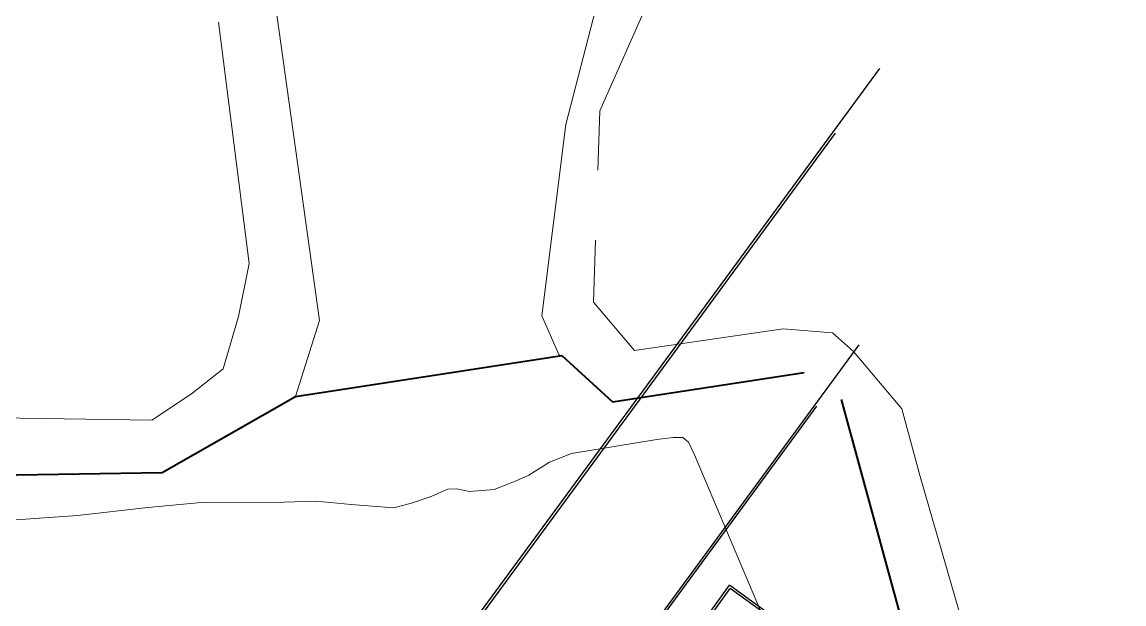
# Model space of a CAD drawing. Header units: metres. Extents: x 141303 to 146299, y 125960 to 127091.
# Drawn here: x 142322.1 to 142416.7, y 126688.4 to 126738.3 of the extents above; entities that cross this region are included whole.
import ezdxf

# ---------------------------------------------------------------- set-up
doc = ezdxf.new("R2010")
doc.units = ezdxf.units.M
doc.header["$MEASUREMENT"] = 0
doc.linetypes.add('ACAD_ISO04W100', pattern=[30, 24, -3, 0, -3])
for name, color, linetype, lineweight in [('NVMI-CONTOUR', 43, 'Continuous', 13), ('NVMI_ROAD', 253, 'Continuous', 20), ('NVMI_SITEBOUNDARY', 255, 'ACAD_ISO04W100', 40), ('NVMI_WALL', 7, 'Continuous', 30)]:
    doc.layers.add(name, color=color, linetype=linetype, lineweight=lineweight)
doc.layers.add('projection lines', color=221, linetype='Continuous')

msp = doc.modelspace()

# ---------------------------------------------------------------- linework, layer by layer
at = {"layer": 'NVMI-CONTOUR'}
for p, q in [((142378.03184, 126702.64472), (142376.62052, 126702.45892)), ((142378.84833, 126702.64645), (142378.03184, 126702.64472)), ((142379.34848, 126702.23383), (142378.84833, 126702.64645)), ((142376.62052, 126702.45892), (142369.30302, 126701.26444)), ((142379.84947, 126701.14433), (142379.34848, 126702.23383)), ((142369.30302, 126701.26444), (142367.41605, 126700.50801)), ((142389.67067, 126677.95068), (142379.84947, 126701.14433)), ((142367.41605, 126700.50801), (142365.6316, 126699.41261)), ((142364.55717, 126698.91322), (142362.67297, 126698.18243)), ((142365.6316, 126699.41261), (142364.55717, 126698.91322)), ((142358.07739, 126697.94724), (142357.2482, 126697.57621)), ((142358.67155, 126698.20339), (142358.07739, 126697.94724)), ((142359.44221, 126698.22819), (142358.67155, 126698.20339)), ((142360.54507, 126697.99286), (142359.44221, 126698.22819)), ((142362.67297, 126698.18243), (142360.54507, 126697.99286)), ((142337.5114, 126697.05167), (142332.93385, 126696.62369)), ((142344.59723, 126697.08503), (142337.5114, 126697.05167)), ((142347.38869, 126697.1711), (142344.59723, 126697.08503)), ((142350.3828, 126696.89514), (142347.38869, 126697.1711)), ((142355.57179, 126697.00461), (142354.00699, 126696.60785)), ((142357.2482, 126697.57621), (142355.57179, 126697.00461)), ((142332.93385, 126696.62369), (142326.90422, 126695.9318)), ((142354.00699, 126696.60785), (142350.3828, 126696.89514)), ((142326.90422, 126695.9318), (142321.21298, 126695.5455))]:
    msp.add_line(p, q, dxfattribs=at)
at = {"layer": 'NVMI_ROAD'}
for p, q in [((142338.99775, 126738.28583), (142341.62933, 126717.56951)), ((142341.62933, 126717.56951), (142340.7024, 126713.02064)), ((142340.7024, 126713.02064), (142339.38793, 126708.54215)), ((142339.38793, 126708.54215), (142336.67504, 126706.37918)), ((142336.67504, 126706.37918), (142333.28633, 126704.12304)), ((142333.28633, 126704.12304), (142316.57021, 126704.36662))]:
    msp.add_line(p, q, dxfattribs=at)
msp.add_lwpolyline([(142345.61404, 126706.16653), (142347.66461, 126712.67735), (142343.35686, 126743.66329, -0.11306785), (142343.55096, 126745.88765), (142349.39386, 126763.98954)], format="xyb", dxfattribs=at)
for points in [[(142372.85519, 126745.17984), (142377.80789, 126744.3634), (142371.73321, 126730.67931), (142371.5609, 126725.56828)], [(142368.35644, 126709.64906), (142368.22404, 126709.77178), (142366.76615, 126713.08966), (142368.80289, 126729.49421), (142372.43926, 126743.56985)], [(142371.3586, 126719.56791), (142371.17971, 126714.26176), (142374.71573, 126710.1004), (142387.46837, 126711.95598), (142391.70659, 126711.61396), (142393.51008, 126710.00497), (142397.64103, 126705.10286), (142399.21769, 126699.30124), (142406.39606, 126674.43512), (142410.50789, 126654.51048), (142416.71785, 126539.32039)]]:
    msp.add_lwpolyline(points, dxfattribs=at)
at = {"layer": 'NVMI_SITEBOUNDARY', "linetype": 'ByBlock'}
for p, q in [((142345.61788, 126706.16872), (142368.46383, 126709.66549)), ((142368.46383, 126709.66549), (142372.81007, 126705.70639)), ((142372.81007, 126705.70639), (142389.26798, 126708.22541)), ((142334.17729, 126699.64738), (142345.61788, 126706.16872)), ((142392.43295, 126705.90069), (142400.37518, 126676.90277)), ((142310.36997, 126699.2364), (142334.17729, 126699.64738))]:
    msp.add_line(p, q, dxfattribs=at)
at = {"layer": 'NVMI_WALL'}
for p, q in [((142377.61377, 126682.65917), (142382.86365, 126689.96943)), ((142377.65911, 126682.37942), (142382.90898, 126689.68969)), ((142389.50544, 126685.16032), (142382.86365, 126689.96943)), ((142389.22679, 126685.11516), (142382.90898, 126689.68969))]:
    msp.add_line(p, q, dxfattribs=at)
at = {"layer": 'projection lines'}
for p in [(142395.74028, 126734.29184), (142391.92724, 126728.76326), (142393.97409, 126710.59364), (142390.33228, 126705.31333)]:
    msp.add_ray(p, (-0.59197243, -0.805958213), dxfattribs=at)

doc.saveas('drawing.dxf')
